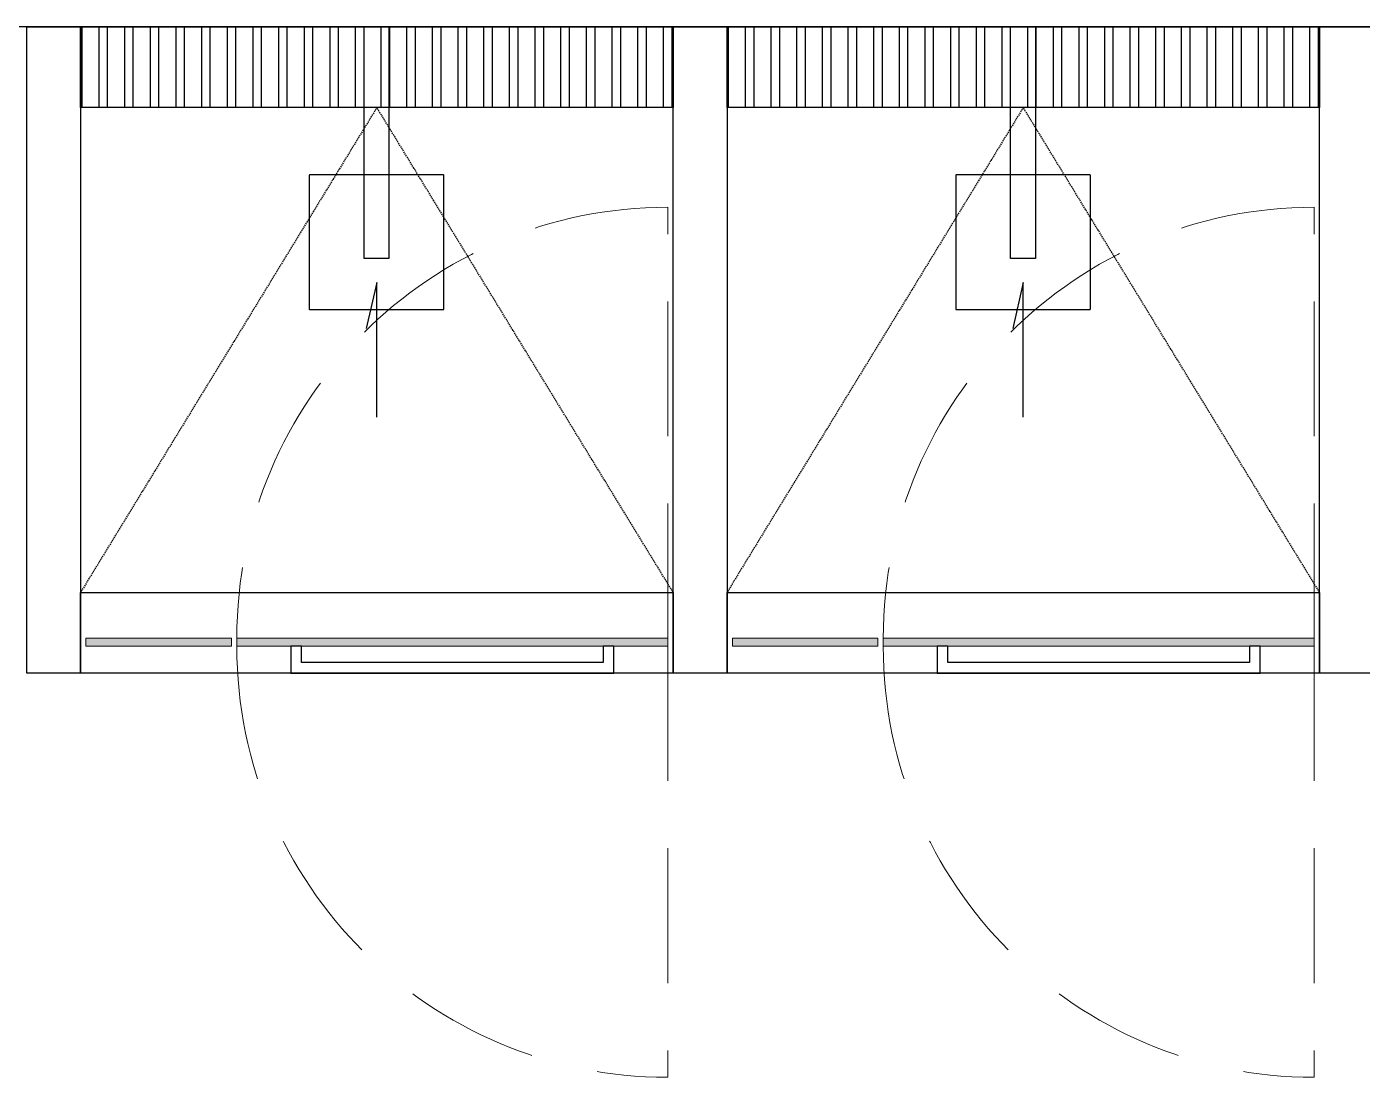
# Model space of a CAD drawing. Header units: millimetres. Extents: x 71819 to 78266, y 23672 to 38445.
# Drawn here: x 76634.4 to 76882.4, y 25883.4 to 26078.4 of the extents above; entities that cross this region are included whole.
import ezdxf

# ---------------------------------------------------------------- set-up
doc = ezdxf.new("R2010")
doc.units = ezdxf.units.MM
doc.linetypes.add('PROJECTION', pattern=[0.375, 0.25, -0.125])
doc.layers.add('A-DIVR-255', color=7, linetype='Continuous', lineweight=5, true_color=0xffffff)
doc.layers.add('A-SECN-MEN-CO', color=141, linetype='Continuous', lineweight=9)
doc.layers.add('A-SECN-MEN-PR', color=145, linetype='PROJECTION', lineweight=5)
doc.layers.add('Plan Archi', color=8, linetype='Continuous')

# ---------------------------------------------------------------- blocks, each defined once
blk = doc.blocks.new('A$Ca9ddb2d8')
at = {"color": 252}
blk.add_lwpolyline([(-0.3, 0), (-0.3, -0.05), (0.3, -0.05), (0.3, 0), (0.28, 0), (0.28, -0.03), (-0.28, -0.03), (-0.28, 0)], close=True, dxfattribs=at)
blk = doc.blocks.new('A$C823a6998')
at = {"layer": 'A-DIVR-255'}
h = blk.add_hatch(color=252, dxfattribs=at)
h.dxf.hatch_style = 1
h.paths.add_polyline_path([(-0.82, 0.05), (-1.09, 0.05), (-1.09, 0.065), (-0.82, 0.065)])
h = blk.add_hatch(color=252, dxfattribs=at)
h.dxf.hatch_style = 1
h.paths.add_polyline_path([(-0.01, 0.065), (-0.81, 0.065), (-0.81, 0.05), (-0.01, 0.05)])
at = {"layer": 'A-SECN-MEN-CO', "color": 252}
for points in [[(-0.82, 0.05), (-1.09, 0.05), (-1.09, 0.065), (-0.82, 0.065)], [(-0.01, 0.065), (-0.81, 0.065), (-0.81, 0.05), (-0.01, 0.05)]]:
    blk.add_lwpolyline(points, close=True, dxfattribs=at)
at = {"layer": 'A-SECN-MEN-PR', "color": 252}
for points in [[(-0.01, 0.065), (-0.01, 0.865)], [(-0.01, 0.05), (-0.01, -0.75)]]:
    blk.add_lwpolyline(points, dxfattribs=at)
for centre, start, end in [((-0.01, 0.065), 90, 180), ((-0.01, 0.05), 180, 270)]:
    blk.add_arc(centre, 0.8, start, end, dxfattribs=at)
blk = doc.blocks.new('*U121')
at = {"color": 252}
blk.add_lwpolyline([(0.275, -0.0235), (0.275, -0.1245, 0.414214), (0.276, -0.1255), (0.524, -0.1255, 0.414214), (0.525, -0.1245), (0.525, 0.1235, 0.414214), (0.524, 0.1245), (0.276, 0.1245, 0.414214), (0.275, 0.1235), (0.275, 0.0225)], format="xyb", close=True, dxfattribs=at)
blk.add_lwpolyline([(0, 0.0225), (0.43, 0.0225), (0.43, -0.0235), (0, -0.0235)], close=True, dxfattribs=at)

msp = doc.modelspace()

# ---------------------------------------------------------------- hatches: boundary and pattern name
at = {"layer": 'Plan Archi'}
h = msp.add_hatch(dxfattribs=at)
h.set_pattern_fill('ANSI32', color=256, scale=0.5, angle=45)
h.set_pattern_definition([(90, (-82300.564, 21267.9425), (-4.7625, 0), []), (90, (-82298.9767, 21269.53), (-4.7625, 0), [])])
h.paths.add_polyline_path([(76644.44, 26078.43), (76754.44, 26078.43), (76754.44, 26063.43), (76644.44, 26063.43)])
h = msp.add_hatch(dxfattribs=at)
h.set_pattern_fill('ANSI32', color=256, scale=0.5, angle=45)
h.set_pattern_definition([(90, (-82180.564, 21267.9425), (-4.7625, 0), []), (90, (-82178.9767, 21269.53), (-4.7625, 0), [])])
h.paths.add_polyline_path([(76764.44, 26078.43), (76874.44, 26078.43), (76874.44, 26063.43), (76764.44, 26063.43)])

# ---------------------------------------------------------------- linework, layer by layer
for p, q in [((76994.44, 26078.43), (76414.4, 26078.43)), ((76634.44, 26078.43), (76644.44, 26078.43)), ((76634.44, 25958.43), (76634.44, 26078.43)), ((76644.44, 26078.43), (76644.44, 25958.43)), ((76754.44, 26078.43), (76764.44, 26078.43)), ((76754.44, 25958.43), (76754.44, 26078.43)), ((76764.44, 26078.43), (76764.44, 25958.43)), ((76874.44, 26078.43), (76884.44, 26078.43)), ((76874.44, 25958.43), (76874.44, 26078.43)), ((76644.44, 25958.43), (76634.44, 25958.43)), ((76764.44, 25958.43), (76754.44, 25958.43)), ((76884.44, 25958.43), (76874.44, 25958.43))]:
    msp.add_line(p, q, dxfattribs=at)
for points in [[(76644.44, 26078.43), (76754.44, 26078.43), (76754.44, 26063.43), (76644.44, 26063.43)], [(76764.44, 26078.43), (76874.44, 26078.43), (76874.44, 26063.43), (76764.44, 26063.43)], [(76644.44, 25973.43), (76754.44, 25973.43), (76754.44, 25958.43), (76644.44, 25958.43)], [(76764.44, 25973.43), (76874.44, 25973.43), (76874.44, 25958.43), (76764.44, 25958.43)]]:
    msp.add_lwpolyline(points, close=True, dxfattribs=at)
at = {"layer": 'Plan Archi', "linetype": 'PROJECTION'}
for points in [[(76699.44, 26063.43), (76644.44, 25973.43), (76754.44, 25973.43)], [(76819.44, 26063.43), (76764.44, 25973.43), (76874.44, 25973.43)]]:
    msp.add_lwpolyline(points, close=True, dxfattribs=at)
at = {"layer": 'Plan Archi'}
for points in [[(76699.44, 26005.93), (76699.44, 26030.93), (76697.48, 26022.43)], [(76819.44, 26005.93), (76819.44, 26030.93), (76817.48, 26022.43)]]:
    msp.add_lwpolyline(points, dxfattribs=at)

# ---------------------------------------------------------------- block references
at = {"layer": 'Plan Archi', "xscale": 100, "yscale": 100, "zscale": 100, "rotation": 270}
for p in [(76699.44, 26078.43), (76819.44, 26078.43)]:
    msp.add_blockref('*U121', p, dxfattribs=at)
at = {"layer": 'Plan Archi', "xscale": 100, "yscale": 100, "zscale": 100}
for name, p in [('A$C823a6998', (76754.44, 25958.43)), ('A$C823a6998', (76874.44, 25958.43)), ('A$Ca9ddb2d8', (76713.44, 25963.43)), ('A$Ca9ddb2d8', (76833.44, 25963.43))]:
    msp.add_blockref(name, p, dxfattribs=at)

doc.saveas('drawing.dxf')
